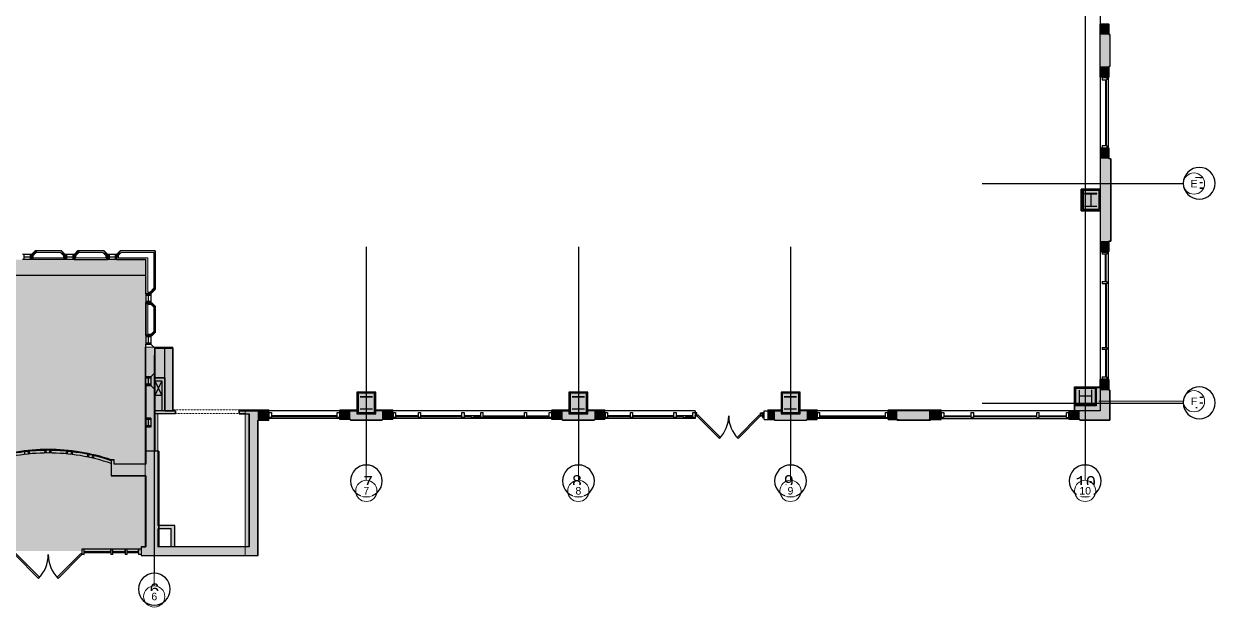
# Model space of a CAD drawing. Header units: inches. Extents: x 628 to 3903, y -279 to 13703.
# Drawn here: x 2555 to 3903, y 11893 to 12553 of the extents above; entities that cross this region are included whole.
import ezdxf

# ---------------------------------------------------------------- set-up
doc = ezdxf.new("R2010")
doc.units = ezdxf.units.IN
doc.header["$MEASUREMENT"] = 0
for name, pattern in [('L1$0$Plaza America BA02$0$CENTER2', [1.125, 0.75, -0.125, 0.125, -0.125]), ('L1$0$Plaza America BA02$0$DASHDOT', [1, 0.5, -0.25, 0, -0.25]), ('L1$0$SAG 02ATL Ste230PHII$0$CENTER2', [1.125, 0.75, -0.125, 0.125, -0.125]), ('X2$0$Grid Line 1_2_', [0.875, 0.5, -0.125, 0.125, -0.125]), ('X2$0$Overhead', [0.15625, 0.09375, -0.0625])]:
    doc.linetypes.add(name, pattern=pattern)
for name, color, linetype in [('L1$0$A-Cols-Extr', 3, 'Continuous'), ('L1$0$A-Glaz', 92, 'Continuous'), ('L1$0$A-Wall-Extr', 7, 'Continuous'), ('L1$0$Plaza America BA02$0$14', 5, 'L1$0$Plaza America BA02$0$DASHDOT'), ('L1$0$Plaza America BA02$0$A-Column grid', 252, 'L1$0$Plaza America BA02$0$CENTER2'), ('L1$0$SAG 02ATL Ste230PHII$0$A-Column grid', 252, 'L1$0$SAG 02ATL Ste230PHII$0$CENTER2')]:
    doc.layers.add(name, color=color, linetype=linetype)
for name, color, linetype, lineweight in [('X2$0$A-DETL-GENF', 92, 'Continuous', 9), ('X2$0$A-DETL-MEDM', 33, 'Continuous', 13), ('X2$0$A-GENM', 13, 'Continuous', 13), ('X2$0$A-WALL', 113, 'Continuous', 13), ('X2$0$A-WALL-PATT', 111, 'Continuous', 13), ('X2$0$I-WALL', 2, 'Continuous', 13), ('X2$0$Plaza America_Tower 1_2nd Floor -REVIT_dwg', 8, 'Continuous', 9), ('X2$0$S-COLS', 52, 'Continuous', 13), ('X2$0$S-GRID', 1, 'Continuous', 9), ('X2$0$S-GRID-IDEN', 1, 'Continuous', 9)]:
    doc.layers.add(name, color=color, linetype=linetype, lineweight=lineweight)
doc.styles.add('L1$0$Plaza America BA02$0$MONOTXT', font='MONOTXT', dxfattribs={"height": 0.2})
doc.styles.add('X2$0$Swis721 Lt BT', font='swissl.ttf', dxfattribs={"height": 8.514638})

# ---------------------------------------------------------------- blocks, each defined once
blk = doc.blocks.new('L1')
at = {"layer": 'L1$0$A-Cols-Extr'}
for points in [[(27870.8, 12341.4), (27870.8, 12365.9), (27892.3, 12365.9), (27892.3, 12341.4)], [(27872.3, 12342.8), (27872.3, 12364.8), (27890.8, 12364.8), (27890.8, 12342.8)], [(27874.6, 12360.8), (27874.6, 12360.7), (27888.6, 12360.7), (27888.6, 12360.8)], [(27072.5, 12111.7), (27072.5, 12136.2), (27051, 12136.2), (27051, 12111.7)], [(27071, 12113.1), (27071, 12135.1), (27052.5, 12135.1), (27052.5, 12113.1)], [(27312.5, 12111.7), (27312.5, 12136.2), (27291, 12136.2), (27291, 12111.7)], [(27311, 12113.1), (27311, 12135.1), (27292.5, 12135.1), (27292.5, 12113.1)], [(27552.5, 12111.7), (27552.5, 12136.2), (27531, 12136.2), (27531, 12111.7)], [(27551, 12113.1), (27551, 12135.1), (27532.5, 12135.1), (27532.5, 12113.1)], [(27863.2, 12142.3), (27887.7, 12142.3), (27887.7, 12120.8), (27863.2, 12120.8)], [(27864.6, 12140.8), (27886.6, 12140.8), (27886.6, 12122.3), (27864.6, 12122.3)], [(27882.6, 12138.5), (27882.5, 12138.5), (27882.5, 12124.5), (27882.6, 12124.5)], [(27068.7, 12131.1), (27068.7, 12131), (27054.7, 12131), (27054.7, 12131.1)], [(27308.7, 12131.1), (27308.7, 12131), (27294.7, 12131), (27294.7, 12131.1)], [(27548.7, 12131.1), (27548.7, 12131), (27534.7, 12131), (27534.7, 12131.1)]]:
    blk.add_lwpolyline(points, close=True, dxfattribs=at)
for points in [[(27881.6, 12360.7), (27881.6, 12346.7)], [(27874.6, 12346.8), (27888.6, 12346.8)], [(27868.6, 12138.5), (27868.6, 12124.5)], [(27061.7, 12131), (27061.7, 12117)], [(27301.7, 12131), (27301.7, 12117)], [(27541.7, 12131), (27541.7, 12117)], [(27882.5, 12131.5), (27868.5, 12131.5)], [(27068.7, 12117.1), (27054.7, 12117.1)], [(27308.7, 12117.1), (27294.7, 12117.1)], [(27548.7, 12117.1), (27534.7, 12117.1)]]:
    blk.add_lwpolyline(points, dxfattribs=at)
at = {"layer": 'L1$0$A-Glaz'}
for p, q in [((27892.3, 12633.2), (27892.3, 12552.7)), ((27902, 12552.7), (27892.3, 12552.7)), ((27902, 12492.7), (27892.3, 12492.7)), ((27892.3, 12492.7), (27892.3, 12412.2)), ((27894.3, 12492.2), (27899.8, 12492.2)), ((27894.3, 12492.2), (27894.3, 12489.7)), ((27894.3, 12489.7), (27899.8, 12489.7)), ((27898.1, 12489.7), (27898.1, 12415.2)), ((27899.1, 12489.7), (27899.1, 12415.2)), ((27899.8, 12492.2), (27899.8, 12489.7)), ((27901.1, 12492.7), (27901.1, 12412.2)), ((27892.3, 12412.2), (27902.1, 12412.2)), ((27894.3, 12415.2), (27894.3, 12412.7)), ((27894.3, 12415.2), (27899.8, 12415.2)), ((27894.3, 12412.7), (27899.8, 12412.7)), ((27899.8, 12415.2), (27899.8, 12412.7)), ((26682.7, 12291.9), (26672.7, 12291.9)), ((26682.7, 12286.4), (26672.7, 12286.4)), ((26674.2, 12291.9), (26674.2, 12286.4)), ((26674.2, 12289.2), (26681.2, 12289.2)), ((26681.2, 12291.9), (26681.2, 12286.4)), ((26682.7, 12291.9), (26682.7, 12286.4)), ((26682.7, 12291.9), (26682.7, 12291.9)), ((26730.9, 12291.9), (26720.9, 12291.9)), ((26720.9, 12291.9), (26720.9, 12286.4)), ((26730.9, 12286.4), (26720.9, 12286.4)), ((26722.4, 12291.9), (26722.4, 12286.4)), ((26722.4, 12289.2), (26729.4, 12289.2)), ((26729.4, 12291.9), (26729.4, 12286.4)), ((26730.9, 12291.9), (26730.9, 12286.4)), ((26779.1, 12291.9), (26769.1, 12291.9)), ((26769.1, 12291.9), (26769.1, 12286.4)), ((26779.1, 12286.4), (26769.1, 12286.4)), ((26770.6, 12291.9), (26770.6, 12286.4)), ((26770.6, 12289.2), (26777.6, 12289.2)), ((26777.6, 12291.9), (26777.6, 12286.4)), ((26779.1, 12291.9), (26779.1, 12286.4)), ((26779.1, 12291.9), (26779.1, 12291.9)), ((27892.3, 12295.2), (27892.2, 12150.4)), ((27902.1, 12295.2), (27892.3, 12295.2)), ((27894.3, 12294.7), (27894.3, 12292.2)), ((27894.3, 12294.7), (27899.8, 12294.7)), ((27899.7, 12292.2), (27894.3, 12292.2)), ((27898.1, 12261.3), (27898.1, 12292.2)), ((27899.1, 12261.3), (27899.1, 12292.2)), ((27899.8, 12294.7), (27899.8, 12292.2)), ((27901.1, 12295.2), (27901.1, 12150.4)), ((27894.3, 12261.3), (27899.8, 12261.3)), ((27894.3, 12261.3), (27894.3, 12258.8)), ((27899.7, 12258.8), (27894.3, 12258.8)), ((27898.1, 12258.8), (27898.1, 12186.8)), ((27899.1, 12258.8), (27899.1, 12186.8)), ((27899.8, 12261.3), (27899.8, 12258.8)), ((26812.3, 12247.5), (26817.8, 12247.5)), ((26812.3, 12247.5), (26812.3, 12237.5)), ((26812.3, 12246), (26817.8, 12246)), ((26815.1, 12239), (26815.1, 12246)), ((26817.8, 12247.5), (26817.8, 12237.5)), ((26812.3, 12239), (26817.8, 12239)), ((26812.3, 12237.5), (26817.8, 12237.5)), ((26812.3, 12200.5), (26812.3, 12190.5)), ((26812.3, 12200.5), (26817.8, 12200.5)), ((26812.3, 12199), (26817.8, 12199)), ((26812.3, 12192), (26817.8, 12192)), ((26812.3, 12190.5), (26817.8, 12190.5)), ((26815.1, 12192), (26815.1, 12199)), ((26817.8, 12200.5), (26817.8, 12190.5)), ((27894.3, 12186.8), (27894.3, 12184.3)), ((27894.3, 12186.8), (27899.8, 12186.8)), ((27899.7, 12184.3), (27894.3, 12184.3)), ((27898.1, 12184.3), (27898.1, 12153.4)), ((27899.1, 12184.3), (27899.1, 12153.4)), ((27899.8, 12186.8), (27899.8, 12184.3)), ((26817.8, 12153.6), (26812.3, 12153.6)), ((26817.8, 12152.1), (26812.3, 12152.1)), ((26815.1, 12145.1), (26815.1, 12152.1)), ((26817.8, 12153.6), (26817.8, 12143.6)), ((27902.1, 12150.4), (27892.2, 12150.4)), ((27894.3, 12153.4), (27894.3, 12150.9)), ((27894.3, 12153.4), (27899.8, 12153.4)), ((27899.7, 12150.9), (27894.3, 12150.9)), ((27899.8, 12153.4), (27899.8, 12150.9)), ((26817.8, 12145.1), (26812.3, 12145.1)), ((26817.8, 12143.6), (26812.3, 12143.6)), ((26951.3, 12104.4), (26951.3, 12115.2)), ((27031.8, 12115.2), (26951.3, 12115.2)), ((26951.8, 12107.7), (26951.8, 12113.2)), ((26951.8, 12113.2), (26954.3, 12113.2)), ((26954.3, 12107.7), (26951.8, 12107.7)), ((26954.3, 12113.2), (26954.3, 12107.7)), ((27028.8, 12109.4), (26954.3, 12109.4)), ((27028.8, 12108.4), (26954.3, 12108.4)), ((27028.8, 12113.2), (27031.3, 12113.2)), ((27028.8, 12107.7), (27028.8, 12113.2)), ((27031.3, 12107.7), (27028.8, 12107.7)), ((27031.8, 12105.4), (27031.8, 12115.2)), ((27091.8, 12105.4), (27091.8, 12115.2)), ((27271.8, 12115.2), (27091.8, 12115.2)), ((27092.3, 12107.7), (27092.3, 12113.2)), ((27092.3, 12113.2), (27094.8, 12113.2)), ((27094.8, 12107.7), (27092.3, 12107.7)), ((27094.8, 12113.2), (27094.8, 12107.7)), ((27120.6, 12109.5), (27094.8, 12109.5)), ((27120.6, 12108.4), (27094.8, 12108.4)), ((27120.6, 12113.2), (27123.1, 12113.2)), ((27120.6, 12107.7), (27120.6, 12113.2)), ((27123.1, 12107.7), (27120.6, 12107.7)), ((27123.1, 12113.2), (27123.1, 12107.7)), ((27169.8, 12109.5), (27123.1, 12109.5)), ((27169.8, 12108.4), (27123.1, 12108.4)), ((27169.8, 12107.7), (27169.8, 12113.2)), ((27169.8, 12113.2), (27172.3, 12113.2)), ((27169.8, 12109.7), (27169.8, 12109.7)), ((27172.3, 12107.7), (27169.8, 12107.7)), ((27172.3, 12113.2), (27172.3, 12107.7)), ((27172.3, 12109.7), (27172.3, 12109.7)), ((27191.2, 12109.4), (27172.3, 12109.4)), ((27180.6, 12108.4), (27172.3, 12108.4)), ((27180.6, 12107.7), (27180.6, 12108.4)), ((27180.6, 12107.7), (27183.1, 12107.7)), ((27183.1, 12107.7), (27183.1, 12108.4)), ((27183.1, 12108.4), (27191.2, 12108.4)), ((27191.2, 12113.2), (27193.8, 12113.2)), ((27191.2, 12107.7), (27191.2, 12113.2)), ((27193.7, 12107.7), (27191.2, 12107.7)), ((27193.7, 12113.2), (27193.7, 12107.7)), ((27193.7, 12109.4), (27240.6, 12109.4)), ((27193.7, 12108.4), (27240.6, 12108.4)), ((27240.6, 12107.7), (27240.6, 12113.2)), ((27240.6, 12113.2), (27243.1, 12113.2)), ((27243.1, 12107.7), (27240.6, 12107.7)), ((27243.1, 12113.2), (27243.1, 12107.7)), ((27243.1, 12109.4), (27268.8, 12109.4)), ((27243.1, 12108.4), (27268.8, 12108.4)), ((27268.8, 12113.2), (27271.3, 12113.2)), ((27268.8, 12107.7), (27268.8, 12113.2)), ((27271.3, 12107.7), (27268.8, 12107.7)), ((27271.3, 12113.2), (27271.3, 12107.7)), ((27271.8, 12105.4), (27271.8, 12115.2)), ((27433.9, 12115.2), (27331.8, 12115.2)), ((27331.8, 12105.4), (27331.8, 12115.2)), ((27332.3, 12113.2), (27334.8, 12113.2)), ((27332.3, 12107.7), (27332.3, 12113.2)), ((27334.8, 12107.7), (27332.3, 12107.7)), ((27334.8, 12113.2), (27334.8, 12107.7)), ((27360.6, 12109.5), (27334.8, 12109.5)), ((27360.6, 12108.4), (27334.8, 12108.4)), ((27360.6, 12107.7), (27360.6, 12113.2)), ((27360.6, 12113.2), (27363.1, 12113.2)), ((27363.1, 12107.7), (27360.6, 12107.7)), ((27363.1, 12113.2), (27363.1, 12107.7)), ((27409.8, 12109.5), (27363.1, 12109.5)), ((27409.8, 12108.4), (27363.1, 12108.4)), ((27409.8, 12113.2), (27412.3, 12113.2)), ((27409.8, 12107.7), (27409.8, 12113.2)), ((27409.8, 12109.7), (27409.8, 12109.7)), ((27412.3, 12107.7), (27409.8, 12107.7)), ((27412.3, 12113.2), (27412.3, 12107.7)), ((27412.3, 12109.7), (27412.3, 12109.7)), ((27431.2, 12109.4), (27412.3, 12109.4)), ((27420.6, 12108.4), (27412.3, 12108.4)), ((27420.6, 12107.7), (27420.6, 12108.4)), ((27420.6, 12107.7), (27423.1, 12107.7)), ((27423.1, 12108.4), (27431.2, 12108.4)), ((27423.1, 12107.7), (27423.1, 12108.4)), ((27431.2, 12107.7), (27431.2, 12113.2)), ((27431.2, 12113.2), (27433.7, 12113.2)), ((27433.7, 12107.7), (27431.2, 12107.7)), ((27431.3, 12109.7), (27431.3, 12109.7)), ((27433.7, 12113.2), (27433.7, 12107.7)), ((27435.5, 12109.7), (27433.7, 12109.7)), ((27433.8, 12112.9), (27433.8, 12112.5)), ((27435.8, 12112.9), (27433.8, 12112.9)), ((27433.8, 12112.5), (27435.5, 12112.5)), ((27433.8, 12109.4), (27433.8, 12109.7)), ((27433.8, 12109.4), (27435.8, 12109.4)), ((27433.9, 12115.2), (27433.9, 12106.4)), ((27435.5, 12112.5), (27435.5, 12109.7)), ((27435.8, 12109.4), (27435.8, 12112.9)), ((27435.8, 12109.4), (27436.9, 12110.4)), ((27435.8, 12109.4), (27461.3, 12083.9)), ((27462.4, 12085), (27436.9, 12110.4)), ((27481.3, 12085), (27506.8, 12110.4)), ((27507.8, 12109.4), (27482.4, 12083.9)), ((27506.8, 12110.4), (27507.8, 12109.4)), ((27507.8, 12112.9), (27509.9, 12112.9)), ((27507.8, 12109.4), (27507.8, 12112.9)), ((27507.8, 12109.4), (27509.9, 12109.4)), ((27508.2, 12112.5), (27509.8, 12112.5)), ((27508.2, 12112.5), (27508.2, 12109.7)), ((27508.2, 12109.7), (27509.8, 12109.7)), ((27509.9, 12113.2), (27511.8, 12113.2)), ((27509.9, 12113.2), (27509.9, 12107.7)), ((27509.9, 12107.7), (27511.8, 12107.7)), ((27511.8, 12105.4), (27511.8, 12115.2)), ((27571.8, 12105.4), (27571.8, 12115.2)), ((27712.3, 12115.2), (27571.8, 12115.2)), ((27572.3, 12107.7), (27572.3, 12113.2)), ((27572.3, 12113.2), (27574.8, 12113.2)), ((27572.3, 12107.7), (27574.8, 12107.7)), ((27574.8, 12107.7), (27574.8, 12113.2)), ((27574.8, 12109.4), (27649.3, 12109.4)), ((27574.8, 12108.4), (27649.3, 12108.4)), ((27649.3, 12107.7), (27649.3, 12113.2)), ((27649.3, 12113.2), (27651.8, 12113.2)), ((27649.3, 12107.7), (27651.8, 12107.7)), ((27651.8, 12107.7), (27651.8, 12113.2)), ((27652.3, 12105.4), (27652.3, 12115.2)), ((27690.8, 12115.2), (27690.8, 12115.2)), ((27712.3, 12105.4), (27712.3, 12115.2)), ((27857.1, 12115.2), (27712.3, 12115.2)), ((27712.8, 12107.7), (27712.8, 12113.2)), ((27712.8, 12113.2), (27715.3, 12113.2)), ((27715.3, 12107.7), (27712.8, 12107.7)), ((27715.3, 12113.2), (27715.3, 12107.7)), ((27715.3, 12109.4), (27746.2, 12109.4)), ((27746.2, 12108.4), (27715.3, 12108.4)), ((27745.7, 12113.2), (27749.2, 12113.2)), ((27746.2, 12107.7), (27746.2, 12113.2)), ((27748.7, 12107.7), (27746.2, 12107.7)), ((27748.7, 12113.2), (27748.7, 12107.7)), ((27748.7, 12109.4), (27820.7, 12109.4)), ((27820.7, 12108.4), (27748.7, 12108.4)), ((27820.7, 12107.7), (27820.7, 12113.2)), ((27820.7, 12113.2), (27823.2, 12113.2)), ((27820.7, 12107.7), (27823.2, 12107.7)), ((27823.2, 12107.7), (27823.2, 12113.2)), ((27823.2, 12109.4), (27854.1, 12109.4)), ((27854.1, 12108.4), (27823.2, 12108.4)), ((27854.1, 12113.2), (27856.6, 12113.2)), ((27854.1, 12107.7), (27854.1, 12113.2)), ((27854.1, 12107.7), (27856.6, 12107.7)), ((27856.6, 12107.7), (27856.6, 12113.2)), ((27857.1, 12105.4), (27857.1, 12115.2)), ((26817.8, 12106.6), (26812.3, 12106.6)), ((26817.8, 12105.1), (26812.3, 12105.1)), ((26817.8, 12098.1), (26812.3, 12098.1)), ((26817.8, 12096.6), (26812.3, 12096.6)), ((26815.1, 12098.1), (26815.1, 12105.1)), ((26817.8, 12106.6), (26817.8, 12096.6)), ((27031.8, 12106.4), (26951.3, 12106.4)), ((27271.8, 12106.4), (27091.8, 12106.4)), ((27433.9, 12106.4), (27331.8, 12106.4)), ((27652.3, 12106.4), (27571.8, 12106.4)), ((27652.3, 12105.4), (27664.3, 12105.4)), ((27664.3, 12105.4), (27664.3, 12104.4)), ((27700.3, 12104.4), (27664.3, 12104.4)), ((27700.3, 12105.4), (27712.3, 12105.4)), ((27700.3, 12104.4), (27700.3, 12105.4)), ((27712.3, 12106.4), (27857.1, 12106.4)), ((26675.4, 12065.8), (26675.1, 12068.8)), ((26679.4, 12066.3), (26679.1, 12069.3)), ((26680.9, 12066.4), (26680.6, 12069.4)), ((26698.1, 12067.4), (26698, 12070.4)), ((26699.6, 12067.4), (26699.5, 12070.4)), ((26703.6, 12067.4), (26703.6, 12070.4)), ((26705.1, 12067.4), (26705.1, 12070.4)), ((26722.2, 12066.4), (26722.5, 12069.4)), ((26723.7, 12066.3), (26724, 12069.3)), ((26727.7, 12065.8), (26728, 12068.8)), ((26729.2, 12065.7), (26729.5, 12068.6)), ((26746.1, 12062.8), (26746.7, 12065.8)), ((26747.6, 12062.5), (26748.2, 12065.5)), ((26751.5, 12061.7), (26752.2, 12064.6)), ((26753, 12061.3), (26753.7, 12064.2)), ((26806.8, 11961.4), (26806.8, 11951.4)), ((26690.7, 11925.5), (26663.8, 11952.4)), ((26691.9, 11926.8), (26665, 11953.7)), ((26711.7, 11926.8), (26738.6, 11953.7)), ((26712.9, 11925.5), (26739.8, 11952.4)), ((26739.8, 11952.4), (26738.6, 11953.7)), ((26739.8, 11958.4), (26739.8, 11952.4)), ((26742.3, 11958.4), (26739.8, 11958.4)), ((26742.3, 11952.4), (26739.8, 11952.4)), ((26772.5, 11958.4), (26742.3, 11958.4)), ((26742.3, 11952.4), (26742.3, 11958.4)), ((26772.5, 11955.4), (26742.3, 11955.4)), ((26772.5, 11954.4), (26742.3, 11954.4)), ((26772.5, 11956.8), (26772.5, 11958.4)), ((26772.5, 11958.4), (26772.5, 11952.4)), ((26775, 11958.4), (26772.5, 11958.4)), ((26775, 11952.4), (26772.5, 11952.4)), ((26775, 11952.4), (26775, 11958.4)), ((26788.7, 11958.4), (26775, 11958.4)), ((26788.7, 11955.4), (26775, 11955.4)), ((26788.7, 11954.4), (26775, 11954.4)), ((26791.2, 11958.4), (26788.7, 11958.4)), ((26788.7, 11958.4), (26788.7, 11952.4)), ((26788.7, 11956.8), (26788.7, 11958.4)), ((26791.2, 11952.4), (26788.7, 11952.4)), ((26803.8, 11958.4), (26791.2, 11958.4)), ((26791.2, 11952.4), (26791.2, 11958.4)), ((26803.8, 11955.4), (26791.2, 11955.4)), ((26803.8, 11954.4), (26791.2, 11954.4)), ((26803.8, 11956.8), (26803.8, 11958.4)), ((26803.8, 11958.4), (26803.8, 11952.4)), ((26806.8, 11958.4), (26803.8, 11958.4)), ((26806.8, 11952.4), (26803.8, 11952.4))]:
    blk.add_line(p, q, dxfattribs=at)
for centre, radius, start, end in [((27435.8, 12109.4), 36, 315, 0), ((27507.8, 12109.4), 36, 180, 225), ((26701.8, 11848.7), 222.7, 90, 108.6573), ((26701.8, 11848.7), 221.7, 90, 108.7447), ((26701.8, 11848.7), 218.7, 90, 109.0115), ((26701.8, 11848.7), 222.7, 71.3427, 90), ((26701.8, 11848.7), 221.7, 71.2553, 90), ((26701.8, 11848.7), 218.7, 70.9885, 90), ((26663.8, 11952.4), 38, 315, 0.0173), ((26739.8, 11952.4), 38, 179.9827, 225)]:
    blk.add_arc(centre, radius, start, end, dxfattribs=at)
at = {"layer": 'L1$0$A-Wall-Extr'}
for p, q in [((27892.3, 12492.7), (27892.3, 12552.7)), ((27902, 12540.7), (27902, 12552.7)), ((27903, 12540.7), (27902, 12540.7)), ((27903, 12540.7), (27903, 12504.7)), ((27903, 12504.7), (27902, 12504.7)), ((27902, 12492.7), (27902, 12504.7)), ((27892.3, 12412.2), (27892.3, 12295.2)), ((27902.1, 12412.2), (27902.1, 12400.2)), ((27902.1, 12400.2), (27902.1, 12400.2)), ((27904.1, 12400.2), (27902.1, 12400.2)), ((27904.1, 12400.2), (27904.1, 12307.2)), ((26682.7, 12291.9), (26687.2, 12296.4)), ((26687.2, 12296.4), (26716.4, 12296.4)), ((26716.4, 12296.4), (26720.9, 12291.9)), ((26730.9, 12291.9), (26735.4, 12296.4)), ((26735.4, 12296.4), (26764.6, 12296.4)), ((26764.6, 12296.4), (26769.1, 12291.9)), ((26779.1, 12291.9), (26783.6, 12296.4)), ((26783.6, 12296.4), (26822.3, 12296.4)), ((27904.1, 12307.2), (27902.1, 12307.2)), ((27902.1, 12295.2), (27902.1, 12307.2)), ((26720.9, 12286.4), (26682.7, 12286.4)), ((26730.9, 12286.4), (26769.1, 12286.4)), ((26779.1, 12286.4), (26812.3, 12286.4)), ((26591.3, 12268.4), (26812.3, 12268.4)), ((26822.3, 12252), (26817.8, 12247.5)), ((26812.3, 12237.5), (26812.3, 12200.5)), ((26822.3, 12233), (26817.8, 12237.5)), ((26822.3, 12205), (26822.3, 12233)), ((26812.3, 12210.9), (26812.3, 12210.9)), ((26817.8, 12200.5), (26822.3, 12205)), ((26812.3, 12054.7), (26812.3, 12190.5)), ((26822.3, 12186), (26817.8, 12190.5)), ((26822.3, 12158.1), (26822.3, 12186)), ((26822.3, 12186), (26842.8, 12186)), ((26842.8, 12115.2), (26842.8, 12186)), ((26817.8, 12153.6), (26822.3, 12158.1)), ((26822.3, 12152.5), (26833.8, 12152.5)), ((26822.3, 12152.5), (26822.3, 12069.4)), ((26822.3, 12152.5), (26822.3, 12152.5)), ((26830.3, 12149), (26822.3, 12132.6)), ((26822.3, 12149), (26830.3, 12132.5)), ((26822.3, 12149), (26830.3, 12149)), ((26830.3, 12149), (26830.3, 12115.2)), ((26833.8, 12152.5), (26833.8, 12115.2)), ((27892.3, 12150.4), (27892.3, 12115.2)), ((27902.1, 12138.4), (27902.1, 12150.4)), ((26822.3, 12139.1), (26817.8, 12143.6)), ((27903.1, 12138.4), (27902.1, 12138.4)), ((27903.1, 12104.4), (27903.1, 12138.4)), ((26830.3, 12132.5), (26822.3, 12132.6)), ((26838, 12115.2), (26822.3, 12115.2)), ((26837.9, 12111.6), (26822.3, 12111.6)), ((26917.9, 12115.2), (26929.1, 12115.2)), ((26917.9, 12111.7), (26929.1, 12111.7)), ((26929, 11961.4), (26929.1, 12111.7)), ((26929.1, 12115.2), (26929.1, 12115.2)), ((26929.1, 12115.2), (26951.3, 12115.2)), ((27031.8, 12115.2), (27051, 12115.2)), ((27091.8, 12115.2), (27072.5, 12115.2)), ((27271.8, 12115.2), (27291, 12115.2)), ((27331.8, 12115.2), (27312.5, 12115.2)), ((27511.8, 12115.2), (27531, 12115.2)), ((27571.8, 12115.2), (27552.5, 12115.2)), ((27892.3, 12115.2), (27857.1, 12115.2)), ((26939.3, 12104.4), (26951.3, 12104.4)), ((26939.3, 11951.4), (26939.3, 12104.4)), ((27043.8, 12105.4), (27031.8, 12105.4)), ((27043.8, 12104.4), (27043.8, 12105.4)), ((27079.8, 12104.4), (27043.8, 12104.4)), ((27079.8, 12104.4), (27079.8, 12105.4)), ((27091.8, 12105.4), (27079.8, 12105.4)), ((27079.8, 12104.4), (27079.8, 12104.4)), ((27283.8, 12105.4), (27271.8, 12105.4)), ((27283.8, 12104.4), (27283.8, 12105.4)), ((27319.8, 12104.4), (27283.8, 12104.4)), ((27331.8, 12105.4), (27319.8, 12105.4)), ((27319.8, 12104.4), (27319.8, 12105.4)), ((27319.8, 12104.4), (27319.8, 12104.4)), ((27511.8, 12105.4), (27523.8, 12105.4)), ((27523.8, 12104.4), (27523.8, 12105.4)), ((27523.8, 12104.4), (27559.8, 12104.4)), ((27559.8, 12105.4), (27571.8, 12105.4)), ((27559.8, 12105.4), (27559.8, 12104.4)), ((27869.1, 12105.4), (27857.1, 12105.4)), ((27869.1, 12104.4), (27869.1, 12105.4)), ((27869.1, 12104.4), (27903.1, 12104.4)), ((27903.1, 12104.4), (27903.1, 12104.4)), ((26822.3, 12069.4), (26822.3, 12092.1)), ((26826.8, 12069.4), (26812.3, 12069.4)), ((26812.3, 12069.4), (26812.3, 12069.4)), ((26826.8, 12069.4), (26826.8, 11961.4)), ((26773, 12059.7), (26776.5, 12059.7)), ((26773, 12059.7), (26773, 12041.4)), ((26776.5, 12054.7), (26776.5, 12059.7)), ((26812.3, 12054.7), (26776.5, 12054.7)), ((26822.3, 12064.2), (26822.3, 12064.2)), ((26773, 12041.4), (26812.3, 12041.4)), ((26812.3, 12041.4), (26773.1, 12041.4)), ((26812.3, 11961.4), (26812.3, 12041.4)), ((26812.3, 12041.4), (26812.3, 11961.4)), ((26806.8, 11961.4), (26812.3, 11961.4)), ((26929, 11961.4), (26826.8, 11961.4)), ((26806.8, 11951.4), (26939.3, 11951.4)), ((26927.3, 11951.4), (26939.3, 11951.4))]:
    blk.add_line(p, q, dxfattribs=at)
at = {"layer": 'L1$0$A-Wall-Extr', "linetype": 'Continuous'}
for p, q in [((26822.3, 12158.1), (26822.3, 12139.1)), ((27863.2, 12142.3), (27892.3, 12142.3)), ((27863.2, 12142.3), (27863.2, 12115.2))]:
    blk.add_line(p, q, dxfattribs=at)
at = {"layer": 'L1$0$A-Wall-Extr', "linetype": 'Continuous', "flags": 128}
for points in [[(27902, 12552.7), (27902, 12540.7), (27903, 12540.7), (27903, 12504.7), (27902, 12504.7), (27902, 12492.7), (27892.3, 12492.7), (27892.3, 12552.7)], [(27902.1, 12412.2), (27892.3, 12412.2), (27892.3, 12365.9), (27870.8, 12365.9), (27870.8, 12341.4), (27892.3, 12341.4), (27892.3, 12295.2), (27902.1, 12295.2), (27902.1, 12307.2), (27904.1, 12307.2), (27904.1, 12400.2), (27902.1, 12400.2)], [(26779.1, 12291.9), (26783.6, 12296.4), (26822.3, 12296.4), (26822.3, 12252), (26817.8, 12247.5), (26812.3, 12247.5), (26812.3, 12286.4), (26779.1, 12286.4)], [(26812.3, 12237.5), (26817.8, 12237.5), (26822.3, 12233), (26822.3, 12205), (26817.8, 12200.5), (26812.3, 12200.5)], [(26812.3, 12190.5), (26817.8, 12190.5), (26822.3, 12186), (26822.3, 12158.1), (26817.8, 12153.6), (26812.3, 12153.6)], [(27863.2, 12142.3), (27892.3, 12142.3), (27892.2, 12150.4), (27902.1, 12150.4), (27902.1, 12138.4), (27903.1, 12138.4), (27903.1, 12104.4), (27869.1, 12104.4), (27869.1, 12105.4), (27857.1, 12105.4), (27857.1, 12115.2), (27863.2, 12115.2)], [(27652.3, 12105.4), (27664.3, 12105.4), (27664.3, 12104.4), (27700.3, 12104.4), (27700.3, 12105.4), (27712.3, 12105.4), (27712.3, 12115.2), (27652.3, 12115.2)]]:
    blk.add_lwpolyline(points, close=True, dxfattribs=at)
at = {"layer": 'L1$0$A-Wall-Extr', "linetype": 'Continuous'}
for points in [[(26833.8, 12152.5), (26822.3, 12152.5), (26822.3, 12186)], [(26822.3, 12186), (26842.8, 12186)], [(26842.8, 12186), (26842.8, 12115.2), (26833.8, 12115.2), (26833.8, 12186)]]:
    blk.add_lwpolyline(points, dxfattribs=at)
at = {"layer": 'L1$0$A-Wall-Extr', "linetype": 'Continuous', "flags": 128}
for points in [[(26812.3, 12143.6), (26812.3, 12153.6)], [(26817.8, 12153.6), (26822.3, 12158.1), (26822.3, 12152.5), (26833.8, 12152.5)], [(26812.3, 12143.6), (26812.3, 12054.7), (26776.5, 12054.7), (26776.5, 12059.7), (26773, 12059.7), (26773.1, 12041.4), (26812.3, 12041.4), (26812.3, 11961.4), (26806.8, 11961.4), (26806.8, 11951.4), (26939.3, 11951.4), (26939.3, 12104.4), (26951.3, 12104.4), (26951.3, 12115.2), (26917.9, 12115.2), (26917.9, 12111.7), (26929.1, 12111.7), (26929, 11961.4), (26826.8, 11961.4), (26826.8, 12069.4), (26812.3, 12069.4)], [(26812.3, 12143.6), (26817.8, 12143.6), (26822.3, 12139.1), (26822.3, 12069.4)], [(26833.8, 12115.2), (26845.9, 12115.1), (26845.9, 12111.6), (26822.3, 12111.6), (26822.3, 12139.1)], [(26845, 11961.4), (26845, 11985.4), (26826.8, 11985.4)], [(26841, 11961.4), (26841, 11981.4), (26826.8, 11981.4)]]:
    blk.add_lwpolyline(points, dxfattribs=at)
at = {"layer": 'L1$0$Plaza America BA02$0$14', "linetype": 'Continuous'}
for centre in [(28004.3, 12372.5), (28004.3, 12124.1), (27061.8, 12035.8), (27301.8, 12035.8), (27541.8, 12035.8), (27875.2, 12035.8), (26821.8, 11913.3)]:
    blk.add_ellipse(centre, major_axis=(18, 0), ratio=0.99964, start_param=0, end_param=6.283175, dxfattribs=at)
at = {"layer": 'L1$0$Plaza America BA02$0$A-Column grid'}
for p, q in [((27875.2, 13667), (27875.2, 12053.8)), ((27758.5, 12372.2), (27986.4, 12372.2)), ((27061.7, 12300.7), (27061.7, 12053.8)), ((27301.7, 12300.7), (27301.7, 12053.8)), ((27541.7, 12300.7), (27541.7, 12053.8)), ((26821.8, 12178.2), (26821.8, 11931.2))]:
    blk.add_line(p, q, dxfattribs=at)
at = {"layer": 'L1$0$SAG 02ATL Ste230PHII$0$A-Column grid', "linetype": 'Continuous'}
for p, q in [((27875.2, 13667), (27875.2, 12053.8)), ((27758.5, 12372.2), (27986.4, 12372.2)), ((27061.7, 12300.7), (27061.7, 12053.8)), ((27301.7, 12300.7), (27301.7, 12053.8)), ((26821.8, 12178.2), (26821.8, 11931.2)), ((27758.5, 12123.7), (27986.3, 12123.6))]:
    blk.add_line(p, q, dxfattribs=at)
at = {"layer": 'L1$0$Plaza America BA02$0$14', "linetype": 'Continuous', "style": 'L1$0$Plaza America BA02$0$MONOTXT', "width": 1.000361}
for s, height, p in [('E', 13.5, (27998.3, 12366.2)), ('F', 13.5, (27998.3, 12117.8)), ('7', 13.5, (27057.8, 12027.9)), ('8', 13.5, (27294.2, 12028.8)), ('9', 13.5, (27534, 12028.8)), ('10', 13.49, (27864.1, 12027.8)), ('6', 13.5, (26816.1, 11906.3))]:
    blk.add_text(s, height=height, dxfattribs=at).set_placement(p)
blk = doc.blocks.new('X2$0$Concrete-Rectangular-Column - 19 X 24-5195709-FIRST FLOOR DEMOLITION')
at = {"layer": 'X2$0$S-COLS', "lineweight": 9}
blk.add_hatch(color=7, dxfattribs=at).paths.add_polyline_path([(9.5, -12), (9.5, 12), (-9.5, 12), (-9.5, -12)], flags=0)
at = {"layer": 'X2$0$S-COLS', "color": 8, "lineweight": 20}
for p, q in [((9.5, 12), (-9.5, 12)), ((-9.5, 12), (-9.5, -12)), ((9.5, -12), (9.5, 12)), ((-9.5, -12), (9.5, -12))]:
    blk.add_line(p, q, dxfattribs=at)
blk = doc.blocks.new('X2$0$Opening-Door - 72 x 96-5124941-FIRST FLOOR DEMOLITION')
at = {"layer": 'X2$0$A-DETL-GENF', "linetype": 'X2$0$Overhead'}
for p, q in [((35.7, 2), (-36.3, 2)), ((-36.3, -2), (35.7, -2))]:
    blk.add_line(p, q, dxfattribs=at)
at = {"layer": 'X2$0$A-DETL-MEDM', "lineweight": 20}
for p, q in [((-36.3, 2), (-36.3, -2)), ((35.7, -2), (35.7, 2))]:
    blk.add_line(p, q, dxfattribs=at)
blk = doc.blocks.new('X2$0$Grid - Grid Head - Circle-50561-FIRST FLOOR DEMOLITION')
at = {"layer": 'X2$0$S-GRID-IDEN'}
blk.add_circle((0, 0), 0.125, dxfattribs=at)
blk = doc.blocks.new('X2')
at = {"layer": 'X2$0$A-DETL-GENF'}
blk.add_hatch(color=9, dxfattribs=at).paths.add_polyline_path([(26806.8, 11956.4), (26806.8, 11961.4), (26811.6, 11961.4), (26811.6, 12187.2), (26812.3, 12187.2), (26812.3, 12286.2), (26591.3, 12286.2), (26591.3, 12023.9), (26587, 12023.9), (26587, 12022.3), (26581, 12022.3), (26581, 12023.9), (26573.3, 12023.9), (26573.3, 12166.4), (26480.3, 12166.4), (26480.3, 11961.4), (26581, 11961.4), (26581, 11982.3), (26587, 11982.3), (26587, 11961.4), (26597.6, 11961.4), (26597.6, 11956.4)], flags=0)
at = {"layer": 'X2$0$A-WALL-PATT', "lineweight": 9}
for points in [[(27902.1, 12540.7), (27902.3, 12540.7), (27902.3, 12552.7), (27892.3, 12552.7), (27892.3, 12540.7)], [(27902.3, 12504.8), (27903.3, 12504.8), (27903.3, 12540.7), (27892.3, 12540.7), (27892.3, 12504.8), (27902.1, 12504.8)], [(27902.1, 12492.7), (27902.3, 12492.7), (27902.3, 12504.8), (27892.3, 12504.8), (27892.3, 12492.7)], [(27902.3, 12400.2), (27902.3, 12412.2), (27892.3, 12412.2), (27892.3, 12400.2)], [(27892.3, 12307.2), (27904.3, 12307.2), (27904.3, 12400.2), (27892.3, 12400.2)], [(26684.7, 12290.8), (26690.1, 12296.2), (26687.3, 12296.2), (26684.7, 12293.7)], [(26718.3, 12294.2), (26716.3, 12296.2), (26690.1, 12296.2), (26688.1, 12294.2), (26716.3, 12294.2)], [(26732.9, 12290.8), (26738.3, 12296.2), (26735.5, 12296.2), (26732.9, 12293.7)], [(26736.3, 12294.2), (26766.5, 12294.2), (26764.5, 12296.2), (26738.3, 12296.2)], [(26784.2, 12294.2), (26821.3, 12294.2), (26821.3, 12296.2), (26783.4, 12296.2), (26781.4, 12294.2), (26783.4, 12294.2)], [(26821.3, 12253.8), (26823.3, 12255.8), (26823.3, 12296.2), (26821.3, 12296.2), (26821.3, 12255.8)], [(27892.3, 12295.2), (27902.3, 12295.2), (27902.3, 12307.2), (27892.3, 12307.2)], [(26684.7, 12286.2), (26684.7, 12293.7), (26682.7, 12291.7), (26682.7, 12286.2), (26684.2, 12286.2)], [(26718.9, 12286.2), (26718.9, 12288.2), (26684.7, 12288.2), (26684.7, 12286.2)], [(26718.9, 12290.8), (26718.9, 12293.7), (26718.3, 12294.2), (26715.5, 12294.2), (26716.3, 12293.4)], [(26720.9, 12286.2), (26720.9, 12291.7), (26718.9, 12293.7), (26718.9, 12286.2)], [(26730.9, 12286.2), (26732.9, 12286.2), (26732.9, 12293.7), (26730.9, 12291.7), (26730.9, 12290.8)], [(26749.7, 12286.2), (26767.1, 12286.2), (26767.1, 12288.2), (26732.9, 12288.2), (26732.9, 12286.2)], [(26767.1, 12290.8), (26767.1, 12293.7), (26766.5, 12294.2), (26763.7, 12294.2), (26764.5, 12293.4)], [(26767.1, 12286.2), (26769.1, 12286.2), (26769.1, 12291.7), (26767.1, 12293.7), (26767.1, 12288.2)], [(26779.1, 12289.1), (26784.2, 12294.2), (26781.4, 12294.2), (26779.1, 12291.9), (26779.1, 12291.1)], [(26780.8, 12288.2), (26781.1, 12288.2), (26781.1, 12291.1), (26779.1, 12289.1), (26779.1, 12288.2)], [(26812.3, 12286.2), (26814.3, 12286.2), (26814.3, 12288.2), (26779.1, 12288.2), (26779.1, 12286.2), (26784.2, 12286.2)], [(26814.3, 12247.5), (26814.3, 12286.2), (26812.3, 12286.2), (26812.3, 12247.5)], [(26817, 12249.5), (26819.8, 12249.5), (26823.3, 12253), (26823.3, 12255.8), (26821.3, 12253.8)], [(26817, 12247.5), (26817.8, 12247.5), (26819.8, 12249.5), (26814.3, 12249.5), (26814.3, 12247.5)], [(26818.1, 12235.4), (26816.1, 12237.4), (26812.3, 12237.4), (26812.3, 12235.4), (26816.1, 12235.4)], [(26814.3, 12201.8), (26814.3, 12235.4), (26812.3, 12235.4), (26812.3, 12201.8)], [(26821.3, 12232.2), (26821.3, 12235), (26818.9, 12237.4), (26816.1, 12237.4), (26820.5, 12233)], [(26821.3, 12202.2), (26823.3, 12204.2), (26823.3, 12233), (26821.3, 12235), (26821.3, 12204.2)], [(26812.3, 12199.8), (26816.1, 12199.8), (26818.1, 12201.8), (26812.3, 12201.8)], [(26818.1, 12199.8), (26818.9, 12199.8), (26821.3, 12202.2), (26821.3, 12205), (26816.1, 12199.8)], [(26811.6, 12116.2), (26842.6, 12116.2), (26842.6, 12187.2), (26811.6, 12187.2)], [(27902.1, 12138.4), (27902.1, 12150.4), (27892.1, 12150.4), (27892.1, 12138.4), (27892.3, 12138.4)], [(27887.4, 12115.4), (27892.1, 12115.4), (27892.1, 12141.2), (27887.4, 12141.2), (27887.4, 12122.3), (27887.1, 12122.3), (27887.1, 12115.4)], [(27902.3, 12115.4), (27903.1, 12115.4), (27903.1, 12138.4), (27892.1, 12138.4), (27892.1, 12115.4), (27892.3, 12115.4)], [(27869.1, 12115.4), (27887.1, 12115.4), (27887.1, 12122.3), (27863.4, 12122.3), (27863.4, 12115.4)], [(26811.6, 11961.4), (26825.6, 11961.4), (26825.6, 12116.2), (26811.6, 12116.2), (26811.6, 12023.9)], [(26924.6, 11951.4), (26938.6, 11951.4), (26938.6, 12116.2), (26924.6, 12116.2), (26924.6, 11961.4)], [(26938.6, 12104.2), (26951.3, 12104.2), (26951.3, 12116.2), (26938.6, 12116.2)], [(27043.8, 12105.2), (27043.8, 12116.2), (27031.6, 12116.2), (27031.6, 12105.2)], [(27043.8, 12104.2), (27079.6, 12104.2), (27079.6, 12116.2), (27071.5, 12116.2), (27071.5, 12112), (27052.5, 12112), (27052.5, 12116.2), (27043.8, 12116.2), (27043.8, 12105.2)], [(27079.6, 12105.2), (27091.8, 12105.2), (27091.8, 12116.2), (27079.6, 12116.2)], [(27273.9, 12105.2), (27283.8, 12105.2), (27283.8, 12116.2), (27271.6, 12116.2), (27271.6, 12105.2)], [(27292.2, 12104.2), (27319.6, 12104.2), (27319.6, 12116.2), (27311.2, 12116.2), (27311.2, 12112), (27292.2, 12112), (27292.2, 12116.2), (27283.8, 12116.2), (27283.8, 12104.2)], [(27319.6, 12105.2), (27331.8, 12105.2), (27331.8, 12116.2), (27319.6, 12116.2)], [(27524.1, 12105.2), (27524.1, 12116.2), (27516, 12116.2), (27516, 12105.2)], [(27524.1, 12104.2), (27559.9, 12104.2), (27559.9, 12116.2), (27551.5, 12116.2), (27551.5, 12112), (27532.5, 12112), (27532.5, 12116.2), (27524.1, 12116.2), (27524.1, 12105.2)], [(27559.9, 12105.2), (27572.1, 12105.2), (27572.1, 12116.2), (27559.9, 12116.2)], [(27662.6, 12105.2), (27662.6, 12116.2), (27652.1, 12116.2), (27652.1, 12105.2)], [(27662.6, 12104.2), (27698.4, 12104.2), (27698.4, 12116.2), (27662.6, 12116.2), (27662.6, 12105.2)], [(27712.1, 12105.2), (27712.1, 12116.2), (27698.4, 12116.2), (27698.4, 12105.2)], [(27863.4, 12105.4), (27869.1, 12105.4), (27869.1, 12115.4), (27857.1, 12115.4), (27857.1, 12105.4)], [(27892.3, 12104.4), (27903.1, 12104.4), (27903.1, 12115.4), (27869.1, 12115.4), (27869.1, 12104.4), (27887.4, 12104.4)], [(26825.6, 11981.4), (26845, 11981.4), (26845, 11985.4), (26825.6, 11985.4)], [(26845, 11961.4), (26845, 11981.4), (26841, 11981.4), (26841, 11961.4)], [(26825.6, 11951.4), (26924.6, 11951.4), (26924.6, 11961.4), (26806.8, 11961.4), (26806.8, 11951.4), (26811.6, 11951.4)]]:
    blk.add_hatch(color=7, dxfattribs=at).paths.add_polyline_path(points, flags=0)
h = blk.add_hatch(color=7, dxfattribs=at)
h.paths.add_polyline_path([(26924.6, 12112.2), (26924.6, 12116.2), (26917.3, 12116.2), (26917.3, 12112.2)], flags=0)
h.paths.add_polyline_path([(26842.6, 12112.2), (26845.3, 12112.2), (26845.3, 12116.2), (26825.6, 12116.2), (26825.6, 12112.2)], flags=0)
at = {"layer": 'X2$0$S-COLS', "lineweight": 5}
blk.add_hatch(color=250, dxfattribs=at).paths.add_polyline_path([(27892.3, 12341.4), (27892.3, 12365.4), (27873.3, 12365.4), (27873.3, 12341.4)], flags=0)
at = {"layer": 'X2$0$A-WALL', "color": 8, "lineweight": 20}
for p, q in [((27892.3, 12552.7), (27892.3, 12492.7)), ((27902.3, 12552.7), (27892.3, 12552.7)), ((27902.3, 12540.7), (27902.3, 12552.7)), ((27903.3, 12540.7), (27902.3, 12540.7)), ((27903.3, 12504.8), (27903.3, 12540.7)), ((27902.3, 12504.8), (27903.3, 12504.8)), ((27902.3, 12492.7), (27902.3, 12504.8)), ((27892.3, 12492.7), (27902.3, 12492.7)), ((27902.3, 12412.2), (27892.3, 12412.2)), ((27892.3, 12412.2), (27892.3, 12295.2)), ((27902.3, 12400.2), (27902.3, 12412.2)), ((27904.3, 12400.2), (27902.3, 12400.2)), ((27904.3, 12307.2), (27904.3, 12400.2)), ((27902.3, 12295.2), (27902.3, 12307.2)), ((27902.3, 12307.2), (27904.3, 12307.2)), ((27892.3, 12295.2), (27902.3, 12295.2)), ((26811.6, 12187.2), (26811.6, 11961.4)), ((26842.6, 12187.2), (26811.6, 12187.2)), ((26842.6, 12116.2), (26842.6, 12187.2)), ((27892.1, 12150.4), (27892.1, 12115.4)), ((27902.1, 12150.4), (27892.1, 12150.4)), ((27902.1, 12138.4), (27902.1, 12150.4)), ((27903.1, 12138.4), (27902.1, 12138.4)), ((27903.1, 12104.4), (27903.1, 12138.4)), ((27863.4, 12122.3), (27863.4, 12115.4)), ((26825.6, 11985.4), (26825.6, 12112.2)), ((26825.6, 12112.2), (26845.3, 12112.2)), ((26845.3, 12116.2), (26842.6, 12116.2)), ((26951.3, 12116.2), (26917.3, 12116.2)), ((26917.3, 12112.2), (26924.6, 12112.2)), ((26924.6, 12116.2), (26924.6, 11951.4)), ((26951.3, 12104.2), (26951.3, 12116.2)), ((27052.5, 12116.2), (27031.6, 12116.2)), ((27031.6, 12116.2), (27031.6, 12105.2)), ((27091.8, 12116.2), (27071.5, 12116.2)), ((27091.8, 12105.2), (27091.8, 12116.2)), ((27292.2, 12116.2), (27271.6, 12116.2)), ((27271.6, 12116.2), (27271.6, 12105.2)), ((27331.8, 12116.2), (27311.2, 12116.2)), ((27331.8, 12105.2), (27331.8, 12116.2)), ((27532.5, 12116.2), (27516, 12116.2)), ((27516, 12116.2), (27516, 12105.2)), ((27572.1, 12116.2), (27551.5, 12116.2)), ((27572.1, 12105.2), (27572.1, 12116.2)), ((27712.1, 12116.2), (27652.1, 12116.2)), ((27652.1, 12116.2), (27652.1, 12105.2)), ((27712.1, 12105.2), (27712.1, 12116.2)), ((27892.1, 12115.4), (27857.1, 12115.4)), ((27857.1, 12115.4), (27857.1, 12105.4)), ((26938.6, 11951.4), (26938.6, 12104.2)), ((26938.6, 12104.2), (26951.3, 12104.2)), ((27031.6, 12105.2), (27043.8, 12105.2)), ((27043.8, 12105.2), (27043.8, 12104.2)), ((27043.8, 12104.2), (27079.6, 12104.2)), ((27079.6, 12104.2), (27079.6, 12105.2)), ((27079.6, 12105.2), (27091.8, 12105.2)), ((27271.6, 12105.2), (27283.8, 12105.2)), ((27283.8, 12105.2), (27283.8, 12104.2)), ((27283.8, 12104.2), (27319.6, 12104.2)), ((27319.6, 12104.2), (27319.6, 12105.2)), ((27319.6, 12105.2), (27331.8, 12105.2)), ((27516, 12105.2), (27524.1, 12105.2)), ((27524.1, 12105.2), (27524.1, 12104.2)), ((27524.1, 12104.2), (27559.9, 12104.2)), ((27559.9, 12104.2), (27559.9, 12105.2)), ((27559.9, 12105.2), (27572.1, 12105.2)), ((27652.1, 12105.2), (27662.6, 12105.2)), ((27662.6, 12105.2), (27662.6, 12104.2)), ((27662.6, 12104.2), (27698.4, 12104.2)), ((27698.4, 12104.2), (27698.4, 12105.2)), ((27698.4, 12105.2), (27712.1, 12105.2)), ((27857.1, 12105.4), (27869.1, 12105.4)), ((27869.1, 12105.4), (27869.1, 12104.4)), ((27869.1, 12104.4), (27903.1, 12104.4)), ((26845, 11985.4), (26825.6, 11985.4)), ((26825.6, 11961.4), (26825.6, 11981.4)), ((26825.6, 11981.4), (26841, 11981.4)), ((26841, 11981.4), (26841, 11961.4)), ((26845, 11961.4), (26845, 11985.4)), ((26811.6, 11961.4), (26806.8, 11961.4)), ((26806.8, 11961.4), (26806.8, 11951.4)), ((26841, 11961.4), (26825.6, 11961.4)), ((26924.6, 11961.4), (26845, 11961.4)), ((26806.8, 11951.4), (26938.6, 11951.4))]:
    blk.add_line(p, q, dxfattribs=at)
at = {"layer": 'X2$0$I-WALL', "color": 8, "lineweight": 20}
for p, q in [((26687.3, 12296.2), (26682.7, 12291.7)), ((26716.3, 12296.2), (26687.3, 12296.2)), ((26720.9, 12291.7), (26716.3, 12296.2)), ((26735.5, 12296.2), (26730.9, 12291.7)), ((26764.5, 12296.2), (26735.5, 12296.2)), ((26769.1, 12291.7), (26764.5, 12296.2)), ((26783.4, 12296.2), (26779.1, 12291.9)), ((26823.3, 12296.2), (26783.4, 12296.2)), ((26823.3, 12253), (26823.3, 12296.2)), ((26682.7, 12291.7), (26682.7, 12286.2)), ((26682.7, 12286.2), (26720.9, 12286.2)), ((26684.7, 12290.8), (26688.1, 12294.2)), ((26684.7, 12288.2), (26684.7, 12290.8)), ((26718.9, 12288.2), (26684.7, 12288.2)), ((26688.1, 12294.2), (26715.5, 12294.2)), ((26715.5, 12294.2), (26718.9, 12290.8)), ((26718.9, 12290.8), (26718.9, 12288.2)), ((26720.9, 12286.2), (26720.9, 12291.7)), ((26730.9, 12291.7), (26730.9, 12286.2)), ((26730.9, 12286.2), (26769.1, 12286.2)), ((26732.9, 12290.8), (26736.3, 12294.2)), ((26732.9, 12288.2), (26732.9, 12290.8)), ((26767.1, 12288.2), (26732.9, 12288.2)), ((26736.3, 12294.2), (26763.7, 12294.2)), ((26763.7, 12294.2), (26767.1, 12290.8)), ((26767.1, 12290.8), (26767.1, 12288.2)), ((26769.1, 12286.2), (26769.1, 12291.7)), ((26779.1, 12291.9), (26779.1, 12286.2)), ((26779.1, 12286.2), (26812.3, 12286.2)), ((26781.1, 12291.1), (26784.2, 12294.2)), ((26781.1, 12288.2), (26781.1, 12291.1)), ((26814.3, 12288.2), (26781.1, 12288.2)), ((26784.2, 12294.2), (26821.3, 12294.2)), ((26812.3, 12286.2), (26812.3, 12247.5)), ((26814.3, 12249.5), (26814.3, 12288.2)), ((26821.3, 12294.2), (26821.3, 12253.8)), ((26812.3, 12247.5), (26817.8, 12247.5)), ((26817, 12249.5), (26814.3, 12249.5)), ((26821.3, 12253.8), (26817, 12249.5)), ((26817.8, 12247.5), (26823.3, 12253)), ((26818.9, 12237.4), (26812.3, 12237.4)), ((26812.3, 12237.4), (26812.3, 12199.8)), ((26814.3, 12235.4), (26818.1, 12235.4)), ((26814.3, 12201.8), (26814.3, 12235.4)), ((26818.1, 12235.4), (26821.3, 12232.2)), ((26823.3, 12233), (26818.9, 12237.4)), ((26821.3, 12232.2), (26821.3, 12205)), ((26823.3, 12204.2), (26823.3, 12233)), ((26818.1, 12201.8), (26814.3, 12201.8)), ((26821.3, 12205), (26818.1, 12201.8)), ((26818.9, 12199.8), (26823.3, 12204.2)), ((26812.3, 12199.8), (26818.9, 12199.8)), ((27892.1, 12141.2), (27887.4, 12141.2))]:
    blk.add_line(p, q, dxfattribs=at)
at = {"layer": 'X2$0$S-COLS', "color": 8, "lineweight": 20}
for p, q in [((27892.3, 12365.4), (27873.3, 12365.4)), ((27873.3, 12365.4), (27873.3, 12341.4)), ((27892.3, 12341.4), (27892.3, 12365.4)), ((27873.3, 12341.4), (27892.3, 12341.4))]:
    blk.add_line(p, q, dxfattribs=at)
at = {"layer": 'X2$0$A-GENM', "lineweight": 9, "rotation": 180}
blk.add_blockref('X2$0$Opening-Door - 72 x 96-5124941-FIRST FLOOR DEMOLITION', (26881, 12114.2), dxfattribs=at)
at = {"layer": 'X2$0$Plaza America_Tower 1_2nd Floor -REVIT_dwg'}
blk.add_blockref('L1', (0, 0), dxfattribs=at)
at = {"layer": 'X2$0$S-COLS', "lineweight": 9}
for p in [(27062, 12124), (27301.7, 12124), (27542, 12124)]:
    blk.add_blockref('X2$0$Concrete-Rectangular-Column - 19 X 24-5195709-FIRST FLOOR DEMOLITION', p, dxfattribs=at)
at = {"layer": 'X2$0$S-COLS', "lineweight": 9, "rotation": 270}
blk.add_blockref('X2$0$Concrete-Rectangular-Column - 19 X 24-5195709-FIRST FLOOR DEMOLITION', (27875.4, 12131.8), dxfattribs=at)
at = {"layer": 'X2$0$S-GRID-IDEN', "xscale": 95.99999999999994, "yscale": 95.99999999999994, "zscale": 95.99999999999994}
for p, rotation in [((27998.4, 12372.2), 90), ((27998.4, 12125.9), 90), ((27061.7, 12024.5), 180), ((27301.7, 12024.5), 180), ((27541.7, 12024.5), 180), ((27875.2, 12024.5), 180), ((26821.7, 11905), 180)]:
    blk.add_blockref('X2$0$Grid - Grid Head - Circle-50561-FIRST FLOOR DEMOLITION', p, dxfattribs=dict(at, rotation=rotation))
at = {"layer": 'X2$0$S-GRID-IDEN', "char_height": 8.51, "attachment_point": 2, "line_spacing_factor": 1.00667, "style": 'X2$0$Swis721 Lt BT', "bg_fill": 3, "box_fill_scale": 1.25, "bg_fill_color": 0, "bg_fill_transparency": 0}
for s, insert, width in [('E', (27998.5, 12376.4), 8.64), ('F', (27998.5, 12130.1), 8.1), ('7', (27061.7, 12028.9), 7.56), ('8', (27301.7, 12028.9), 7.56), ('9', (27541.7, 12028.9), 7.56), ('10', (27875.2, 12028.9), 15.12), ('6', (26821.7, 11909.3), 7.56)]:
    blk.add_mtext(s, dxfattribs=dict(at, insert=insert, width=width))
at = {"layer": 'X2$0$S-GRID', "linetype": 'X2$0$Grid Line 1_2_'}
for p, q in [((27986.4, 12372.2), (27890.4, 12372.2)), ((27061.7, 12132.5), (27061.7, 12036.5)), ((27301.7, 12132.5), (27301.7, 12036.5)), ((27541.7, 12132.5), (27541.7, 12036.5)), ((27875.2, 12132.5), (27875.2, 12036.5)), ((27986.4, 12125.9), (27890.4, 12125.9)), ((26821.7, 12013), (26821.7, 11917))]:
    blk.add_line(p, q, dxfattribs=at)

msp = doc.modelspace()

# ---------------------------------------------------------------- block references
at = {"color": 250, "lineweight": 5}
msp.add_blockref('X2', (-24119.5, 0), dxfattribs=at)

doc.saveas('drawing.dxf')
